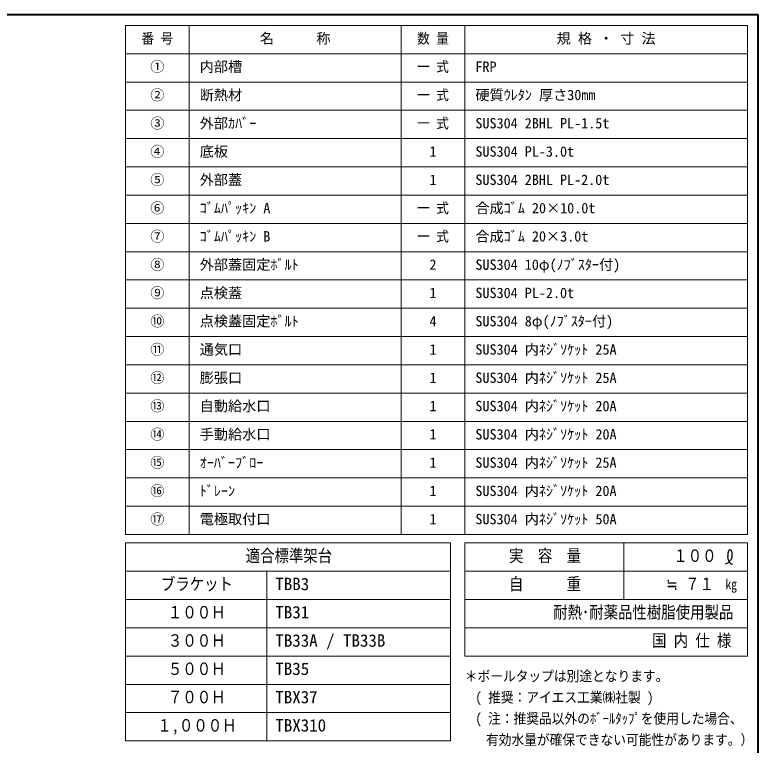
# Model space of a CAD drawing. Units: millimetres at full size, sheet at 1:10; details may follow other scales. Extents: x -2123 to 1927, y -1358 to 1452.
# Drawn here: x 613 to 1927, y 161 to 1452 of the extents above; entities that cross this region are included whole.
import ezdxf
from ezdxf.enums import TextEntityAlignment as Align

# ---------------------------------------------------------------- set-up
doc = ezdxf.new("R2010")
doc.units = ezdxf.units.MM
doc.header["$LTSCALE"] = 10
doc.layers.add('0-0', color=7, linetype='Continuous', lineweight=18)
doc.styles.add('ＭＳ ゴシック', font='')
doc.styles.get('ＭＳ ゴシック').set_extended_font_data('MS Gothic')

msp = doc.modelspace()

# ---------------------------------------------------------------- linework, layer by layer
at = {"layer": '0-0', "color": 1, "lineweight": 40}
for p, q in [((1927.2, 1451.91), (-2122.8, 1451.91)), ((1927.2, -1358.09), (1927.2, 1451.91))]:
    msp.add_line(p, q, dxfattribs=at)
at = {"layer": '0-0', "color": 3}
for p, q in [((1908.45, 1433.16), (808.45, 1433.16)), ((808.45, 533.16), (808.45, 1433.16)), ((920.95, 533.16), (920.95, 1433.16)), ((1295.95, 533.16), (1295.95, 1433.16)), ((1408.45, 533.16), (1408.45, 1433.16)), ((1908.45, 533.16), (1908.45, 1433.16)), ((1908.45, 1383.16), (808.45, 1383.16)), ((1908.45, 1333.16), (808.45, 1333.16)), ((1908.45, 1283.16), (808.45, 1283.16)), ((1908.45, 1233.16), (808.45, 1233.16)), ((1908.45, 1183.16), (808.45, 1183.16)), ((1908.45, 1133.16), (808.45, 1133.16)), ((1908.45, 1083.16), (808.45, 1083.16)), ((1908.45, 1033.16), (808.45, 1033.16)), ((1908.45, 983.16), (808.45, 983.16)), ((1908.45, 933.16), (808.45, 933.16)), ((1908.45, 883.16), (808.45, 883.16)), ((1908.45, 833.16), (808.45, 833.16)), ((1908.45, 783.16), (808.45, 783.16)), ((1908.45, 733.16), (808.45, 733.16)), ((1908.45, 683.16), (808.45, 683.16)), ((1908.45, 633.16), (808.45, 633.16)), ((1908.45, 583.16), (808.45, 583.16)), ((1908.45, 533.16), (808.45, 533.16)), ((1383.45, 518.16), (808.45, 518.16)), ((808.45, 168.16), (808.45, 518.16)), ((1383.45, 168.16), (1383.45, 518.16)), ((1908.45, 518.16), (1408.45, 518.16)), ((1408.45, 318.16), (1408.45, 518.16)), ((1689.7, 418.16), (1689.7, 518.16)), ((1908.45, 318.16), (1908.45, 518.16)), ((1383.45, 468.16), (808.45, 468.16)), ((1058.45, 168.16), (1058.45, 468.16)), ((1908.45, 468.16), (1408.45, 468.16)), ((1383.45, 418.16), (808.45, 418.16)), ((1908.45, 418.16), (1408.45, 418.16)), ((1383.45, 368.16), (808.45, 368.16)), ((1908.45, 368.16), (1408.45, 368.16)), ((1383.45, 318.16), (808.45, 318.16)), ((1908.45, 318.16), (1408.45, 318.16)), ((1383.45, 268.16), (808.45, 268.16)), ((1383.45, 218.16), (808.45, 218.16)), ((1383.45, 168.16), (808.45, 168.16))]:
    msp.add_line(p, q, dxfattribs=at)
at = {"layer": '0-0', "color": 5, "lineweight": 25}
for points in [[(1869.46, 480.78), (1870.11, 481.16), (1871.23, 481.81), (1872.34, 482.48), (1873.44, 483.18), (1874.51, 483.91), (1875.55, 484.69), (1876.14, 485.17), (1876.58, 485.54), (1877.3, 486.21), (1877.99, 486.91), (1878.62, 487.66), (1879.21, 488.44), (1879.72, 489.27), (1879.98, 489.77), (1880.17, 490.18), (1880.46, 490.9), (1880.69, 491.64), (1880.88, 492.39), (1881.03, 493.16), (1881.14, 493.93), (1881.19, 494.37), (1881.22, 494.84), (1881.26, 495.63), (1881.26, 496.43), (1881.25, 497.23), (1881.23, 498.03), (1881.2, 498.84), (1881.19, 499.31), (1881.17, 499.8), (1881.14, 500.66), (1881.07, 501.51), (1880.94, 502.35), (1880.71, 503.15), (1880.36, 503.92), (1880.09, 504.35), (1879.92, 504.58), (1879.58, 504.95), (1879.21, 505.28), (1878.8, 505.56)], [(1878.8, 505.56), (1878.38, 505.76), (1877.94, 505.87), (1877.68, 505.89), (1877.47, 505.87), (1877.1, 505.79), (1876.74, 505.65), (1876.4, 505.46), (1876.07, 505.22), (1875.76, 504.96), (1875.6, 504.79), (1875.37, 504.53), (1875.02, 504.06), (1874.73, 503.55), (1874.5, 503.03), (1874.3, 502.49), (1874.14, 501.93), (1874.06, 501.61), (1873.97, 501.2), (1873.85, 500.5), (1873.75, 499.79), (1873.67, 499.07), (1873.61, 498.36), (1873.55, 497.64), (1873.51, 497.23), (1873.47, 496.73), (1873.4, 495.87), (1873.34, 495.01), (1873.3, 494.16), (1873.3, 493.3), (1873.35, 492.45), (1873.4, 491.96), (1873.47, 491.54), (1873.61, 490.81), (1873.8, 490.09), (1874.02, 489.37), (1874.27, 488.67), (1874.55, 487.97), (1874.72, 487.58), (1874.85, 487.29)], [(1874.85, 487.29), (1875.07, 486.8), (1875.31, 486.32), (1875.56, 485.84), (1875.82, 485.36), (1876.09, 484.89), (1876.25, 484.62), (1876.45, 484.3), (1876.8, 483.76), (1877.18, 483.23), (1877.58, 482.74), (1878.01, 482.28), (1878.48, 481.87), (1878.77, 481.66), (1879.02, 481.5), (1879.47, 481.26), (1879.95, 481.05), (1880.43, 480.86), (1880.93, 480.7), (1881.44, 480.54), (1881.73, 480.45)]]:
    msp.add_lwpolyline(points, dxfattribs=at)

# ---------------------------------------------------------------- texts
at = {"layer": '0-0', "style": 'ＭＳ ゴシック'}
for s, height, width, p in [('番 号', 18.33, 0.9, (836.57, 1395.66)), ('数 量', 18.33, 0.9, (1324.07, 1395.66)), ('一 式', 18.33, 0.9, (1324.07, 1345.66)), ('一 式', 18.33, 0.9, (1324.07, 1295.66)), ('一 式', 18.33, 0.9, (1324.07, 1245.66)), ('一 式', 18.33, 0.9, (1324.07, 1095.66)), ('一 式', 18.33, 0.9, (1324.07, 1045.66)), ('適合標準架台', 21.99, 0.85, (1020.95, 478.16)), ('実\u3000容\u3000量', 21.99, 0.85, (1486.57, 478.16)), ('１００', 21.99, 0.85, (1777.2, 478.16)), ('ブラケット', 21.99, 0.85, (870.95, 428.16)), ('自\u3000\u3000\u3000重', 21.99, 0.85, (1486.57, 428.16)), ('≒ ７１', 21.99, 0.85, (1764.7, 428.16)), ('kg', 18.33, 0.8, (1869.7, 430.66)), ('耐熱･耐薬品性樹脂使用製品', 21.99, 0.85, (1564.7, 378.16)), ('１００Ｈ', 21.99, 0.85, (883.45, 378.16)), ('３００Ｈ', 21.99, 0.85, (883.45, 328.16)), ('国 内 仕 様', 21.99, 0.85, (1739.7, 328.16)), ('５００Ｈ', 21.99, 0.85, (883.45, 278.16)), ('＊ボールタップは別途となります。', 18.33, 0.9, (1408.45, 268.16)), ('７００Ｈ', 21.99, 0.85, (883.45, 228.16)), ('( 推奨：アイエス工業㈱社製 )', 18.33, 0.9, (1427.2, 230.66)), ('( 注：推奨品以外のﾎﾞｰﾙﾀｯﾌﾟを使用した場合、', 18.33, 0.9, (1427.2, 193.16)), ('１,０００Ｈ', 21.99, 0.85, (864.7, 178.16)), ('有効水量が確保できない可能性があります。）', 18.33, 0.9, (1445.95, 155.66))]:
    msp.add_text(s, height=height, dxfattribs=dict(at, width=width)).set_placement(p, align=Align.BOTTOM_LEFT)
for s, height, p in [('名\u3000\u3000\u3000称', 18.33, (1045.95, 1395.66)), ('規 格 ・ 寸 法', 18.33, (1570.95, 1395.66)), ('①', 18.33, (852.2, 1345.66)), ('内部槽', 18.33, (939.7, 1345.66)), ('FRP', 18.33, (1427.2, 1345.66)), ('②', 18.33, (852.2, 1295.66)), ('断熱材', 18.33, (939.7, 1295.66)), ('硬質ｳﾚﾀﾝ 厚さ30㎜', 18.33, (1427.2, 1295.66)), ('③', 18.33, (852.2, 1245.66)), ('外部ｶﾊﾞｰ', 18.33, (939.7, 1245.66)), ('SUS304 2BHL PL-1.5t', 18.33, (1427.2, 1245.66)), ('④', 18.33, (852.2, 1195.66)), ('底板', 18.33, (939.7, 1195.66)), ('1', 18.33, (1345.95, 1195.66)), ('SUS304 PL-3.0t', 18.33, (1427.2, 1195.66)), ('⑤', 18.33, (852.2, 1145.66)), ('外部蓋', 18.33, (939.7, 1145.66)), ('1', 18.33, (1345.95, 1145.66)), ('SUS304 2BHL PL-2.0t', 18.33, (1427.2, 1145.66)), ('⑥', 18.33, (852.2, 1095.66)), ('ｺﾞﾑﾊﾟｯｷﾝ A', 18.33, (939.7, 1095.66)), ('合成ｺﾞﾑ 20×10.0t', 18.33, (1427.2, 1095.66)), ('⑦', 18.33, (852.2, 1045.66)), ('ｺﾞﾑﾊﾟｯｷﾝ B', 18.33, (939.7, 1045.66)), ('合成ｺﾞﾑ 20×3.0t', 18.33, (1427.2, 1045.66)), ('⑧', 18.33, (852.2, 995.66)), ('外部蓋固定ﾎﾞﾙﾄ', 18.33, (939.7, 995.66)), ('2', 18.33, (1345.95, 995.66)), ('SUS304 10φ(ﾉﾌﾞｽﾀｰ付)', 18.33, (1427.2, 995.66)), ('⑨', 18.33, (852.2, 945.66)), ('点検蓋', 18.33, (939.7, 945.66)), ('1', 18.33, (1345.95, 945.66)), ('SUS304 PL-2.0t', 18.33, (1427.2, 945.66)), ('⑩', 18.33, (852.2, 895.66)), ('点検蓋固定ﾎﾞﾙﾄ', 18.33, (939.7, 895.66)), ('SUS304 8φ(ﾉﾌﾞｽﾀｰ付)', 18.33, (1427.2, 895.66)), ('4', 18.33, (1345.95, 895.66)), ('⑪', 18.33, (852.2, 845.66)), ('通気口', 18.33, (939.7, 845.66)), ('1', 18.33, (1345.95, 845.66)), ('SUS304 内ﾈｼﾞｿｹｯﾄ 25A', 18.33, (1427.2, 845.66)), ('⑫', 18.33, (852.2, 795.66)), ('膨張口', 18.33, (939.7, 795.66)), ('1', 18.33, (1345.95, 795.66)), ('SUS304 内ﾈｼﾞｿｹｯﾄ 25A', 18.33, (1427.2, 795.66)), ('⑬', 18.33, (852.2, 745.66)), ('自動給水口', 18.33, (939.7, 745.66)), ('1', 18.33, (1345.95, 745.66)), ('SUS304 内ﾈｼﾞｿｹｯﾄ 20A', 18.33, (1427.2, 745.66)), ('⑭', 18.33, (852.2, 695.66)), ('手動給水口', 18.33, (939.7, 695.66)), ('1', 18.33, (1345.95, 695.66)), ('SUS304 内ﾈｼﾞｿｹｯﾄ 20A', 18.33, (1427.2, 695.66)), ('⑮', 18.33, (852.2, 645.66)), ('ｵｰﾊﾞｰﾌﾞﾛｰ', 18.33, (939.7, 645.66)), ('SUS304 内ﾈｼﾞｿｹｯﾄ 25A', 18.33, (1427.2, 645.66)), ('1', 18.33, (1345.95, 645.66)), ('⑯', 18.33, (852.2, 595.66)), ('ﾄﾞﾚｰﾝ', 18.33, (939.7, 595.66)), ('1', 18.33, (1345.95, 595.66)), ('SUS304 内ﾈｼﾞｿｹｯﾄ 20A', 18.33, (1427.2, 595.66)), ('⑰', 18.33, (852.2, 545.66)), ('電極取付口', 18.33, (939.7, 545.66)), ('1', 18.33, (1345.95, 545.66)), ('SUS304 内ﾈｼﾞｿｹｯﾄ 50A', 18.33, (1427.2, 545.66)), ('TBB3', 21.99, (1073.45, 428.16)), ('TB31', 21.99, (1073.45, 378.16)), ('TB33A / TB33B', 21.99, (1073.45, 328.16)), ('TB35', 21.99, (1073.45, 278.16)), ('TBX37', 21.99, (1073.45, 228.16)), ('TBX310', 21.99, (1073.45, 178.16))]:
    msp.add_text(s, height=height, dxfattribs=at).set_placement(p, align=Align.BOTTOM_LEFT)

doc.saveas('drawing.dxf')
